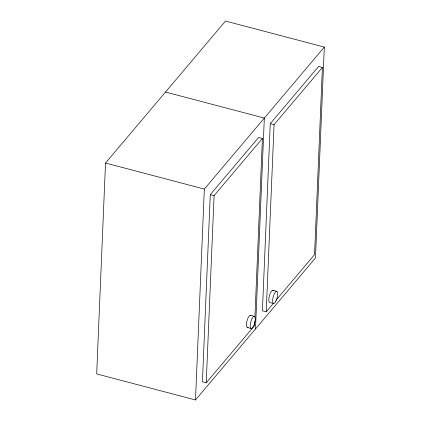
<?xml version="1.0" encoding="UTF-8"?>
<svg xmlns="http://www.w3.org/2000/svg" width="421" height="421" viewBox="0 0 421 421"><rect width="100%" height="100%" fill="white"/><g stroke="black" fill="none" stroke-linecap="round" stroke-linejoin="round"><path stroke-width="0.63" d="M105.518 163.043L96.677 373.927L195.497 399.95L315.482 257.957L324.323 47.073L225.503 21.05L105.518 163.043L204.332 189.071L324.323 47.073M195.497 399.95L204.332 189.071M254.915 317.076L262.404 138.456L258.599 137.451L210.274 194.644L202.427 381.805L206.227 382.805L254.558 325.612L254.721 321.67M206.227 382.805L214.073 195.644L262.404 138.456M255.489 328.954L264.33 118.069L165.511 92.046M275.976 300.268L314.55 254.616L322.397 67.46L318.597 66.455L270.266 123.648L262.42 310.803L266.225 311.808L273.429 303.278M266.225 311.808L274.066 124.648L322.397 67.46M270.266 123.648L274.066 124.648M210.274 194.644L214.073 195.644M272.808 290.258L276.608 291.264M273.687 303.53L269.882 302.531A6.32 2.042 -75.2 0 1 269.472 295.521A6.32 2.042 -75.2 0 1 273.297 290.49M250.437 315.266L254.237 316.266M247.511 327.533L251.311 328.533M248.101 327.343A6.32 2.042 -75.2 0 1 246.885 321.323A6.32 2.042 -75.2 0 1 250.927 315.492M253.21 326.791A6.32 2.042 -75.2 0 0 254.726 316.492A6.32 2.042 -75.2 0 0 250.379 323.917A6.32 2.042 -75.2 0 0 253.21 326.791M275.587 301.789A6.32 2.042 -75.2 0 0 277.102 291.49A6.32 2.042 -75.2 0 0 272.755 298.91A6.32 2.042 -75.2 0 0 275.587 301.789"/></g></svg>
